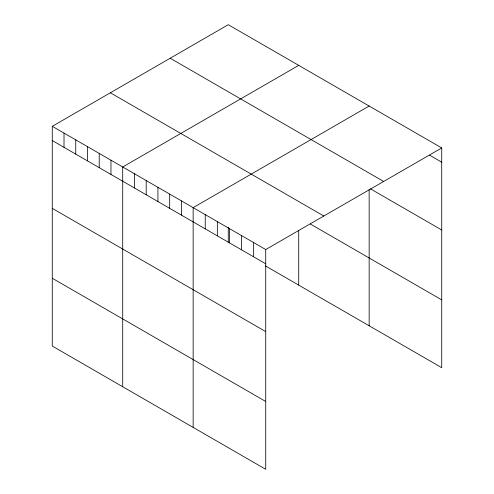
<?xml version="1.0" encoding="UTF-8"?>
<svg xmlns="http://www.w3.org/2000/svg" width="494" height="494" viewBox="0 0 494 494"><rect width="100%" height="100%" fill="white"/><g stroke="black" fill="none" stroke-linecap="round" stroke-linejoin="round"><path stroke-width="0.74" d="M52.271 126.316L265.723 249.55L265.723 469.3L52.271 346.066L52.271 126.316L228.277 24.7L441.729 147.934L441.729 367.684L265.451 265.914M298.716 65.369L122.71 166.984L122.71 386.734M369.154 106.031L193.148 207.647L193.148 427.403M265.723 249.55L441.729 147.934M429.632 155.19L441.729 162.174M170.195 58.23L383.647 181.465M370.426 188.832L441.729 229.994M110.353 92.779L323.805 216.014M310.454 224.078L441.729 299.87M52.271 140.555L265.723 263.79M52.271 208.375L265.723 331.61M52.271 278.246L265.723 401.48M369.154 189.566L369.154 325.787M298.716 230.865L298.716 285.118M253.626 242.566L253.626 256.806M241.529 235.582L241.529 249.822M229.438 228.599L229.438 242.838M228.277 227.123L228.277 242.19M217.341 221.615L217.341 235.86M205.245 214.631L205.245 228.876M181.409 200.873L181.409 215.112M169.67 194.093L169.67 208.338M157.932 187.312L157.932 201.558M146.193 180.538L146.193 194.778M134.454 173.758L134.454 188.004M110.971 160.204L110.971 174.444M99.232 153.424L99.232 167.67M87.494 146.65L87.494 160.89M75.755 139.87L75.755 154.116M64.016 133.09L64.016 147.335"/></g></svg>
